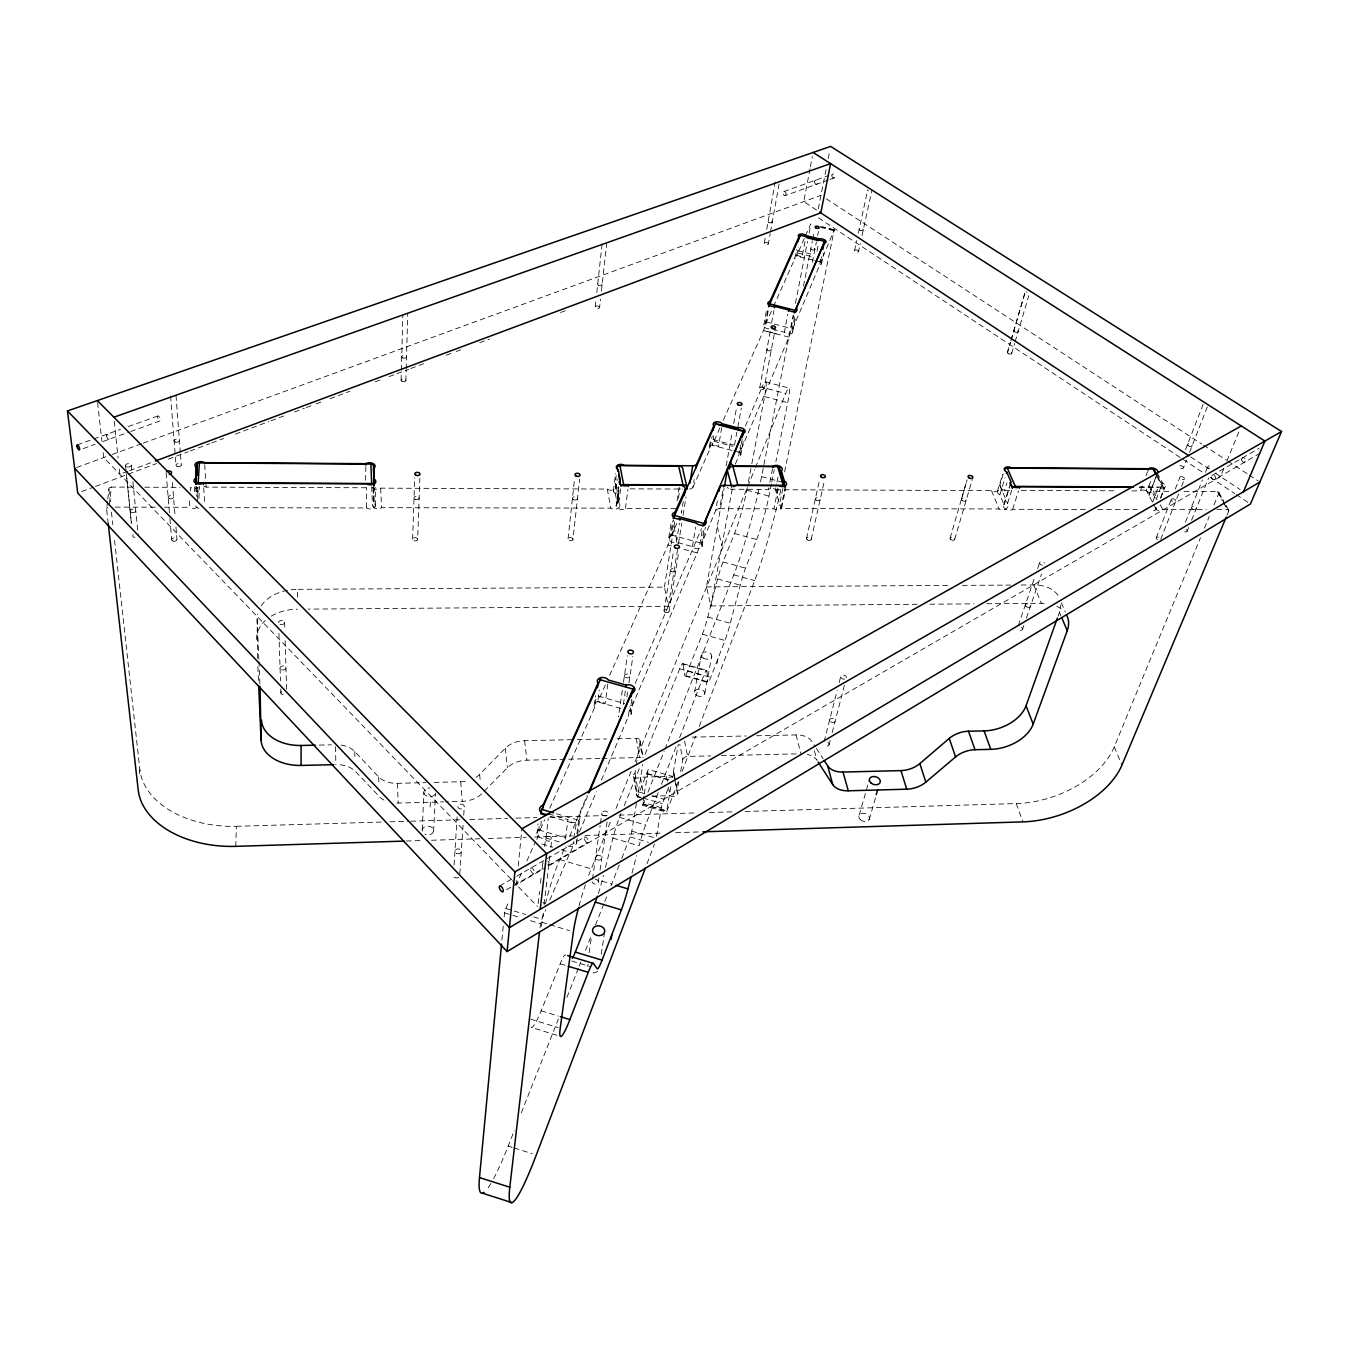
<?xml version="1.0" encoding="UTF-8"?>
<svg xmlns="http://www.w3.org/2000/svg" width="1349" height="1349" viewBox="0 0 1349 1349"><rect width="100%" height="100%" fill="white"/><g stroke="black" fill="none" stroke-linecap="round" stroke-linejoin="round"><path stroke-width="0.75" stroke-dasharray="5 3.75" d="M297.522 597.287L297.539 589.328L664.399 587.135L668.379 606.274L308.044 609.124M365.646 480.295L365.798 466.72M209.196 507.646L366.388 507.966L366.608 487.849M373.403 486.517L373.319 492.52A5.345 3.339 1.9 0 0 372.341 487.411M374.027 486.652L373.791 503.177A5.396 3.389 1.8 0 1 374.01 507.983A5.396 3.389 1.8 0 1 366.388 507.966M375.477 505.588L375.747 487.529M257.49 658.346L257.136 619.461A40.925 29.341 0.3 0 1 257.592 614.082M401.108 380.283L401.327 371.818M401.395 370.182L402.811 315.413M405.864 380.637L406.184 370.098M406.201 368.884L407.718 314.03M235.771 846.346L236.395 826.296A92.305 60.89 0.3 0 1 139.858 769.621L114.21 537.239M412.625 539.162L414.699 477.63M417.667 539.482A2.529 1.619 2.7 0 0 414.008 537.829A2.529 1.619 2.7 0 0 413.755 540.645A2.529 1.619 2.7 0 0 417.667 539.482L419.843 478.221M422.237 829.77L423.906 791.576A5.885 4.367 1.3 0 1 430.044 787.985M430.146 807.056L430.382 802.2M433.619 831.22L435.542 793.077M197.106 495.403L197.595 487.461M197.527 500.917L198.084 491.879A5.514 3.389 -1.7 0 1 198.033 487.309M198.944 498.337L199.652 486.449M454.09 865.046L457.109 816.853M164.595 507.207L189.248 507.275L189.905 497.258M190.31 491.07L190.563 487.377A5.548 4.165 5.9 0 0 198.354 487.411M459.807 873.916L463.179 823.261M463.719 815.116L464.292 806.736A3.271 2.445 2.4 0 0 459.52 804.375A3.271 2.445 2.4 0 0 459.284 808.607A3.271 2.445 2.4 0 0 464.292 806.736M139.537 773.685L139.858 769.621M501.929 939.933L503.312 925.347M504.104 917L505.015 910.44L509.113 900.93M516.751 880.492L516.347 884.64L545.451 867.761M518.201 865.991L521.928 828.724M568.064 538.824L574.59 478.44M536.953 833.783L538.032 823.817M595.229 306.881L595.904 300.692M596.798 292.497L602.194 242.938M536.835 839.601A6.34 0.978 -73.3 0 0 538.791 833.126A6.34 0.978 -73.3 0 0 538.791 829.905L539.465 823.801M559.262 841.945L546.008 838.033A6.29 4.772 5.5 0 1 537.593 835.554A6.29 4.772 5.5 0 1 540.393 829.247L541.286 821.204M572.937 539.482A2.462 1.585 6.5 0 0 569.497 537.627A2.462 1.585 6.5 0 0 569.059 540.359A2.462 1.585 6.5 0 0 572.937 539.482L579.615 479.114M599.597 307.488A2.209 1.231 7.1 0 0 596.494 306.004A2.209 1.231 7.1 0 0 596.14 308.078A2.209 1.231 7.1 0 0 599.597 307.488L600.524 299.242M601.435 291.047L606.696 243.579M109.353 505.099L111.394 487.073L136.384 487.174M108.24 523.699L106.605 509.129L107.532 501.12M107.751 499.113L108.898 489.097A2.732 2.007 8.2 0 1 111.394 487.073M538.167 903.611L539.566 891.385M540.494 883.224L541.185 877.103M542.113 868.941L543.04 860.797M544.659 846.514L545.586 838.353M546.008 838.033L548.234 818.506M539.988 927.825L541.118 920.929L545.755 909.749M541.438 926.459L541.91 922.328A45.664 6.239 -73.2 0 1 543.394 913.121M544.136 904.403L549.903 855.199M550.83 847.324L551.775 839.179A3.12 2.378 5.7 0 0 547.441 836.532A3.12 2.378 5.7 0 0 546.817 840.612A3.12 2.378 5.7 0 0 551.775 839.179M565.501 839.145L567.946 819.568L548.756 813.953M613.357 491.07L615.582 473.482M372.24 487.208A5.329 4.114 -0.7 0 0 380.654 488.153L607.286 489.063A5.143 3.963 -10.4 0 0 614.469 489.097A5.143 3.963 -10.4 0 0 615.195 483.414L616.189 475.506M675.866 508.607L625.396 508.506A5.194 3.271 7.7 0 1 618.146 508.489A5.194 3.271 7.7 0 1 617.252 503.801L615.279 493.38L617.151 478.76M618.736 486.551L616.206 506.128L618.769 492.098L616.375 504.813M573.848 838.117L576.883 819.737L555.417 813.447M617.252 503.801L619.292 488.119M373.133 488.119L373.993 507.646A5.396 4.114 -1 0 0 381.615 507.662L610.827 508.151A5.211 3.98 -10.5 0 0 618.095 508.168A5.211 3.98 -10.5 0 0 618.82 502.486L620.641 488.591M576.883 833.783L579.244 815.723L587.473 796.517M594.184 705.679L595.482 695.747M576.512 843.429L579.935 817.494M549.751 808.27L594.808 707.213L596.191 696.775M620.742 708.461L597.708 701.868L599.361 690.047M625.396 508.506L627.943 489.434M607.826 684.01L605.094 703.993A5.834 4.131 7.5 0 0 597.236 701.767A5.834 4.131 7.5 0 0 594.808 707.213M672.696 777.395L672.679 776.468L648.279 769.47L637.217 797.63M592.43 879.228L600.136 825.47M600.423 823.413L601.907 813.076M622.311 690.266L618.483 716.673A2.715 1.939 8.2 0 1 618.803 715.948M623.491 682.139L627.319 655.648M623.356 704.566L625.548 689.609M598.282 882.01L598.889 877.879M600.052 870.054L607.117 821.929M589.142 952.714L591.587 936.155M626.863 697.079L627.757 690.975M628.954 682.864L632.866 656.39M601.367 780.177L628.246 716.757L629.747 706.775M631.821 699.271L630.034 711.092L697.146 552.905L680.604 548.385M631.045 714.464L633.457 698.563M643.928 796.028L642.562 805.269L666.457 812.216L678.328 781.408M601.216 954.232L604.419 933.559M668.767 537.644L671.212 522.012M609.596 675.377L668.716 543.462L672.814 520.849M717.348 500.884L715.644 510.597L701.446 544.069A5.261 3.373 9.7 0 1 699.541 548.554A5.261 3.373 9.7 0 1 692.391 546.598L676.389 542.214A5.261 3.373 9.1 0 1 669.256 540.274A5.261 3.373 9.1 0 1 671.229 535.84L673.707 520.174M677.097 500.799L679.238 487.158M641.331 797.563L637.521 796.45L634.317 777.361A4.418 2.917 -10.1 0 1 634.991 773.146L635.935 767.159M636.239 765.17L640.033 741.225A4.351 2.934 -10.1 0 0 636.205 738.325L615.144 738.78M664.399 587.135L674.922 520.562M678.446 498.304L680.048 488.169M664.062 610.608L673.657 550.493M676.389 542.214L679.441 523.159M683.252 501.406L681.363 513.109A5.008 3.153 9.1 0 0 679.643 509.602M621.771 858.47L631.467 833.193L636.526 802.672M640.59 797.326A4.452 2.917 -10.1 0 1 636.829 795.606A4.452 2.917 -10.1 0 1 638.296 792.335L642.815 764.428M668.379 606.274L677.839 547.677M678.496 543.63L681.768 523.345M683.083 515.234L686.034 496.972M669.087 611.282L678.884 550.999M689.592 489.046A4.924 3.052 9.2 0 0 692.914 487.242L694.179 479.485M644.266 794.005L648.313 769.453M692.391 546.598L695.696 527.021M709.456 446.654L710.417 440.904M692.914 487.242L709.962 448.981L712.154 436.064M670.841 786.737L666.457 812.216M731.849 450.414L712.221 445.237L713.773 435.727M697.146 552.905L699.659 546.025L702.407 528.892M701.446 544.069L703.959 529.482M721.732 427.633L718.427 446.839A4.941 2.985 9.7 0 0 711.716 445.052A4.941 2.985 9.7 0 0 709.962 448.981M701.969 546.716L705.358 527.189M656.508 836.245L661.819 805.201L668.193 788.153M764.293 243.191L765.406 236.952M766.755 229.364L775.186 181.828M726.184 465.894L732.288 431.629M733.721 423.569L736.605 407.364M715.644 510.597A4.991 3.12 10.1 0 1 719.624 508.691L723.249 488.338M634.317 777.344A4.418 2.917 -10.1 0 0 640.471 777.193L666.473 776.535A4.401 2.9 -10.9 0 0 672.578 776.383A4.401 2.9 -10.9 0 0 673.336 772.184L678.311 744.361M917.185 604.301L710.889 605.937L706.471 586.882L724.093 488.355M768.374 243.882A2.057 1.079 9.9 0 0 765.558 242.382A2.057 1.079 9.9 0 0 765.102 244.186A2.057 1.079 9.9 0 0 768.374 243.882L770.195 233.647M770.498 231.927L779.368 182.419M734.514 445.136L736.841 432.186M737.869 427.11L741.309 408.022M694.516 692.088L701.311 654.838M651.904 796.163L670.082 795.657A4.435 2.9 -10.9 0 0 676.254 795.488A4.435 2.9 -10.9 0 0 677.013 791.307L678.834 781.358M680.638 771.426L682.813 759.504L679.778 744.21M710.889 605.937L732.237 489.046M735.323 464.14L738.527 456.603L740.635 445.086M742.186 439.201L739.825 452.589L789.334 336.221L793.768 315.194M763.787 325.075L766.856 308.398M740.753 454.984L743.923 437.751M723.283 420.264L763.922 329.662L768.171 308.617M768.947 328.785A4.536 2.496 10.2 0 1 763.972 326.593A4.536 2.496 10.2 0 1 765.81 323.76L768.407 309.596M771.544 323.119L773.888 310.574M759.689 387.939L770.346 330.809M704.785 693.437L711.783 656.221M777.412 492.975L778.086 489.333M763.972 388.799A2.192 1.265 10.4 0 0 761.005 387.096A2.192 1.265 10.4 0 0 760.499 389.22A2.192 1.265 10.4 0 0 763.972 388.799L775.152 329.527M771.409 483.886L768.964 496.078A32.528 2.833 -74.8 0 1 756.688 539.533L745.559 568.131A19.459 1.703 -74.6 0 0 740.264 585.179L730.315 623.272A19.763 1.754 -74.5 0 1 724.969 640.471L710.771 677.383A20.218 1.838 -74.3 0 1 707.753 681.818L684.483 675.259A20.184 2.091 -74.3 0 0 687.72 670.908L702.407 634.182A19.729 2.007 -74.5 0 0 707.803 617.033L717.651 578.957A19.426 1.939 -74.6 0 1 723.013 561.96L734.531 533.513A32.477 3.221 -74.8 0 0 746.806 490.125L747.97 484.021M748.358 481.998L751.444 465.725M751.831 463.685L764.563 396.589A34.096 3.491 -75.1 0 0 761.983 387.298L785.742 393.52A34.147 3.069 -75 0 1 787.715 402.66L775.894 461.56M810.007 168.844L803.768 201.608L817.831 210.899M810.395 166.787L812.351 156.551M717.044 663.455L717.955 658.734M773.466 306.577L794.763 258.806L796.584 249.346M813.211 260.188L796.534 256.091L798.203 247.036M820.9 259.193L819.686 265.112L791.981 330.505A4.536 2.496 10.6 0 1 790.565 333.827A4.536 2.496 10.6 0 1 784.376 332.225L787.867 314.165M805.016 241.522L801.947 257.339A4.3 2.243 10.5 0 0 797.63 255.737A4.3 2.243 10.5 0 0 794.224 257.018M760.516 481.88A74.667 7.099 -74.8 0 0 761.578 476.635L793.027 315.7M795.438 303.323L807.528 241.42M809.147 233.175L810.816 223.883L805.049 236.75M791.981 330.505L794.966 315.261M792.554 332.495L795.826 315.835M818.27 208.926L826.195 168.827M828.202 158.626L829.804 150.481M803.448 286.072L812.402 240.78M812.722 239.144L814.341 230.949M812.317 262.364L816.381 241.977M817.663 235.451L818.455 231.522M730.247 489.046A4.907 3.018 10.2 0 0 732.035 489.249L768.424 489.4L768.694 487.967M769.841 482.234L772.454 469.216M816.988 251.201L818.607 243.039M771.813 481.863L774.259 469.671M784.595 471.914L834.272 229.752L820.63 262.195L820.9 259.632M1011.733 490.193L1007.551 503.514A5.092 3.609 -22.8 0 1 1005.848 508.978A5.092 3.609 -22.8 0 1 999.137 508.961L780.835 508.506L775.456 489.738L776.619 483.971M777.007 482.048L778.188 476.281M821.541 263.932L823.733 253.123M777.833 488.186L776.653 493.953A5.059 3.103 11.1 0 0 775.371 489.434A5.059 3.103 11.1 0 0 768.424 489.4M719.624 508.691L773.904 508.809L777.833 489.502M782.875 488.372L779.604 504.206A5.109 3.17 11.3 0 1 780.919 508.826A5.109 3.17 11.3 0 1 773.904 508.809M780.835 508.506L785.236 487.309M781.678 507.814L785.674 488.557M854.541 250.779L856.733 240.544M858.352 233.158L867.694 189.855M858.554 251.572A2.057 1.062 11.3 0 0 855.907 249.953A2.057 1.062 11.3 0 0 855.232 251.69A2.057 1.062 11.3 0 0 858.554 251.572L860.358 243.36M862.011 235.687L871.842 190.546M806.517 538.42L819.619 479.688M811.221 539.381L824.492 480.345M821.204 258.384L821.625 256.782M598.349 893.544A23.22 2.698 -73.4 0 0 601.958 881.15L603.458 875.282M605.448 867.458L612.901 838.1A22.697 2.597 -73.7 0 1 619.528 817.376L621.08 813.514M824.07 741.613L837.173 690.503M839.179 682.628L840.764 676.321M632.007 873.208L636.543 855.57M829.079 744.699L830.158 740.382M832.198 732.541L844.423 685.359M859.212 815.1L869.178 780.278M1010.553 483.178L1003.487 505.757M804.24 238.554L796.635 256.091M719.877 427.903L712.272 445.254M950.067 538.133L966.929 480.345M961.601 498.742L967.115 479.873M869.161 819.619L875.956 796.433M1007.467 352.342L1010.384 342.41L1007.568 352.123M1010.974 340.42L1024.97 292.699M1011.059 340.235L1025.645 290.507M954.67 539.364L972.258 479.603M1011.615 353.64L1014.65 343.489M1015.123 341.752L1028.747 295.785M997.417 491.306L1002.611 474.426M775.456 489.738L991.498 490.614A5.025 3.592 -23 0 0 998.125 490.631A5.025 3.592 -23 0 0 999.794 485.185L1003.302 473.803M1085.372 509.45L1012.661 509.298A5.042 2.985 15.9 0 1 1005.966 509.281A5.042 2.985 15.9 0 1 1004.078 504.779L999.862 494.763L1005.072 477.9M999.862 494.763A4.991 2.934 15.6 0 1 997.99 490.345A4.991 2.934 15.6 0 1 1004.617 490.362L1006.944 482.858M1004.078 504.779L1009.372 487.849M1012.661 509.298L1018.478 490.985M1018.31 625.616L1035.155 575.905M1037.617 568.57L1039.691 562.499M1022.559 629.393L1023.908 625.447M1026.404 618.078L1041.445 574.101M1058.038 616.206L1059.437 612.328A37.856 25.395 -21.1 0 0 1060.752 604.807M1149.432 494.341L1157.189 473.904M1131.963 490.884L1140.31 490.918L1142.907 484.021M1146.026 475.708L1147.594 471.526M1156.093 509.281L1146.886 491.238A5.025 3.423 -26 0 1 1148.926 485.876L1151.034 480.278M1155.975 476.838L1148.96 495.302A4.974 2.816 17.9 0 0 1146.751 490.935A4.974 2.816 17.9 0 0 1140.31 490.918M647.031 863.731L654.518 844.052M682.071 771.577L695.544 736.132M699.288 726.285L754.698 580.593A74.768 6.222 -74.7 0 0 780.953 489.333M1152.602 502.165L1158.285 487.343A5.076 2.85 18 0 0 1164.828 487.377A5.076 2.85 18 0 0 1162.518 482.942L1158.251 474.747M1156.11 499.653L1162.518 482.942M1160.342 498.304L1163.951 488.928L1156.447 474.528M1160.983 497.562L1165.3 486.399M612.901 838.1L639.072 845.772A22.731 2.276 -73.8 0 1 645.598 824.981L658.447 791.998M661.465 784.241L676.574 745.424M679.592 737.667L703.756 675.562A20.775 1.939 -74.3 0 1 706.91 671.06L683.117 664.383A20.741 2.209 -74.2 0 0 679.711 668.8L643.76 757.565M1185.467 449.773L1203.224 404.076M1156.262 537.711L1171.505 498.742M1175.316 488.996L1179.886 477.31M1183.444 467.951A2.361 1.298 18.1 0 0 1180.679 465.675A2.361 1.298 18.1 0 0 1179.633 467.698A2.361 1.298 18.1 0 0 1183.444 467.951L1186.547 460.06M1189.582 452.286L1207.76 405.779M493.599 1178.655A105.981 13.119 -72.5 0 0 508.185 1146.077L514.374 1130.428M521.321 1112.824L558.419 1018.9M566.917 997.383L578.502 968.042M579.277 966.086L580.829 962.174M585.466 950.438L590.862 936.729M595.499 924.992L603.998 903.476M604.774 901.52L607.101 895.652M610.962 885.871L621.012 860.426M642.731 805.168L644.839 800.109M647.925 792.268L664.163 751.14M664.939 749.184L733.789 574.859A74.667 7.099 -74.8 0 0 759.302 487.579M1160.713 539.347L1178.672 493.734M1181.572 486.348L1184.473 478.962A2.445 1.349 18.2 0 0 1181.505 476.652A2.445 1.349 18.2 0 0 1180.56 478.811A2.445 1.349 18.2 0 0 1184.473 478.962M1185.467 522.114L1202.431 479.907M1205.466 472.369L1207.81 466.552M1187.069 531.321L1188.621 527.493M1191.572 520.191L1208.687 477.9M556.85 1035.273L531.202 1027.382A43.472 5.497 -72.9 0 0 541.151 1010.789L560.189 963.827A24.822 3.002 -73 0 1 565.636 955.025M624.216 805.791L640.623 765.271M588.687 875.45A45.748 5.463 -73.4 0 1 591.25 868.874L611.164 820.175M615.953 808.473L631.096 771.459M635.092 761.73L754.647 469.503M755.44 467.547L785.742 393.52M1223.712 468.828L1220.508 476.619L547.272 866.716M1226.899 461.038L1238.888 431.798M745.103 811.474L1016.269 803.582A83.874 52.392 -19.2 0 0 1114.257 746.857L1200.441 537.846M1204.421 528.167L1209.21 516.566M1213.999 504.948L1218.788 493.346A2.428 1.619 -26.9 0 0 1217.371 491.525L1182.247 491.373M672.122 777.446L672.679 776.468M1227.067 515.133L1228.686 511.254L1225.718 505.875M549.819 900.171L570.121 852.332A6.357 0.86 -73.4 0 0 572.195 847.981A6.357 0.86 -73.4 0 0 573.814 841.321M579.362 832.063L596.477 791.694M545.434 903.881A45.664 6.239 -73.2 0 1 559.768 859.566L565.568 846.008M569.716 836.329L587.119 795.691M635.177 683.437L701.48 528.589M745.407 426.014L761.983 387.298M540.393 829.247L544.642 819.703M671.229 535.84L679.677 516.886M765.81 323.76L772.623 308.483M515.874 885.737L522.636 870.543M526.869 861.05L535.334 842.063M605.33 684.972L597.86 701.902M834.222 229.853L822.536 226.817M476.012 777.328A22.039 14.738 -5.5 0 0 479.637 774.41L505.319 748.206A21.955 14.772 -7.1 0 1 524.609 740.702L575.146 739.623M599.951 758.475L526.903 760.178A22.174 14.755 -7.2 0 0 507.409 767.716L481.441 793.954A22.258 14.738 -5.6 0 1 462.302 801.323L445.777 801.778M506.499 889.716L541.489 869.397M548.082 865.636L588.08 842.417M1214.758 479.485A2.445 1.939 56.9 0 0 1214.437 475.522A2.445 1.939 56.9 0 0 1211.453 477.074A2.445 1.939 56.9 0 0 1214.758 479.485L1260.067 453.213M499.703 885.973L515.099 877.154M516.836 876.159L584.741 836.97M1212.009 475.455L1259.039 448.323M639.224 792.099L644.957 793.718M81.665 491.559L93.503 487.141M95.475 486.399L156.551 463.567M168.389 459.132L188.084 451.763M190.057 451.038L209.77 443.669M211.742 442.927L223.563 438.509M235.384 434.091L268.889 421.562M270.862 420.821L286.629 414.936M294.504 411.985L304.368 408.292M306.324 407.567L314.216 404.616M316.189 403.874L322.091 401.665M329.982 398.714L349.695 391.345M375.309 381.767L381.211 379.558M389.102 376.607L395.021 374.398M396.977 373.656L408.814 369.238M410.787 368.513L426.537 362.611M446.249 355.242L454.141 352.291M456.114 351.549L462.016 349.34M479.755 342.713L489.603 339.037M560.56 312.496L566.462 310.287M127.733 471.341L119.842 474.275L119.201 468.17M129.706 470.599L153.415 461.763M76.606 467.496L110.163 455.22M112.136 454.495L141.763 443.669M143.264 443.13L820.968 195.318M83.25 448.576L95.138 444.276M102.912 441.494L128.593 432.236M130.566 431.528L160.059 420.888A2.698 0.995 67.3 0 0 159.3 416.942A2.698 0.995 67.3 0 0 157.648 417.431A2.698 0.995 67.3 0 0 159.975 420.939M785.101 195.622A2.142 1.4 73 0 0 785.54 192.317A2.142 1.4 73 0 0 783.145 192.688A2.142 1.4 73 0 0 785.101 195.622L828.353 180.041M830.09 179.417L834.12 177.967M77.197 444.883L120.533 429.353M128.34 426.571L157.968 415.93M783.82 191.558L828.842 175.404M406.251 841.034L423.08 840.511M431.511 840.258L479.907 838.758M488.338 838.488L526.211 837.307M534.626 837.054L572.516 835.874M585.146 835.486L660.909 833.126M675.647 832.67L698.799 831.945M236.395 826.296L381.447 822.064M389.861 821.828L408.764 821.271M410.872 821.221L461.324 819.737M469.739 819.501L507.561 818.405M515.976 818.152L537.003 817.545M549.616 817.174L606.359 815.521M618.972 815.15L696.759 812.891M709.372 812.52L732.49 811.845M396.893 803.093A22.511 14.856 -4 0 0 398.259 803.077L443.703 801.829M341.095 745.103A22.646 15.143 -2.2 0 1 354.753 751.528L378.647 776.906A22.275 14.873 -3.8 0 0 397.264 783.347L425.913 782.622M434.091 782.42L460.683 781.746A22.039 14.738 -5.5 0 0 468.761 780.515M602.042 758.425L639.595 757.548A4.401 2.934 -10.2 0 1 640.775 757.632M682.813 759.504A4.367 2.9 -11.4 0 1 687.67 756.418L710.738 755.878M721.243 755.642L796.77 753.872M319.291 745.086L331.432 744.833M577.254 739.589L606.73 738.948M692.121 737.127L746.166 735.981M756.553 735.761L796.045 734.918A21.297 14.013 -14.1 0 1 811.929 741.444L815.302 746.672M929.815 604.2L974.029 603.846M986.659 603.745L1041.394 603.307A38.244 25.378 -20.9 0 1 1047.785 603.728M706.471 586.882L949.797 585.432M962.377 585.365L1010.637 585.078M1021.126 585.011L1033.705 584.926A37.856 25.395 -21.1 0 1 1059.049 597.354M115.289 507.106L156.383 507.19M1155.587 507.376A5.092 3.423 -25.8 0 0 1157.661 510.242A5.092 3.423 -25.8 0 0 1162.585 509.298L1206.394 509.399M1216.832 509.416L1227.27 509.433A2.462 1.619 -26.6 0 1 1228.686 511.254M1097.833 509.467L1137.308 509.551M1139.298 486.955L1162.433 487.056A2.479 1.686 -26.2 0 1 1163.951 488.928M1139.399 487.259L1158.285 487.343M203.986 486.281A5.514 3.389 -1.7 0 1 206.161 487.124L365.579 487.765A5.345 3.339 1.9 0 1 366.304 487.377M630 488.844L682.611 489.046M1004.617 490.362L1010.873 490.378M1021.311 490.429L1117.36 490.817M144.731 487.208L180.142 487.343M1146.886 491.238A5.025 3.423 -26 0 0 1153.311 491.255L1171.91 491.34M661.465 807.798L643.001 802.436M820.462 226.565L834.154 229.988M820.529 227.374L834.188 230.797M797.495 250.695L814.071 254.877M797.799 253.005L814.307 257.17M814.661 260.644L820.597 262.178M765.76 321.888L791.205 328.448M772.488 329.156L784.376 332.225M788.878 337.115L763.281 330.471L776.164 333.827M765.406 381.834L788.946 387.989M764.563 396.589L787.715 402.66M713.115 439.605L733.839 445.119M713.908 441.275L732.811 446.3M739.69 448.138L741.41 448.593M733.822 450.954L739.741 452.522M761.578 476.635L782.471 482.217M746.806 490.125L768.964 496.078M734.531 533.513L756.688 539.533M670.672 534.794L700.064 542.821M667.806 544.895L671.431 545.873M723.013 561.96L745.559 568.131M733.789 574.859L754.698 580.593M717.651 578.957L740.264 585.179M707.803 617.033L730.315 623.272M702.407 634.182L724.969 640.471M682.763 663.624L706.623 670.335M687.72 670.908L710.771 677.383M679.711 668.8L703.756 675.562M684.82 675.967L708.04 682.51M598.551 696.118L624.823 703.605M630.337 705.072L632.361 705.645M647.638 773.635L668.885 779.773M646.609 773.719L669.492 780.329M652.545 795.927L663.927 799.232M643.22 798.102L662.241 803.633M643.288 804.021L667.097 810.951M642.596 804.173L666.473 811.12M619.528 817.376L645.598 824.981M631.905 831.186L656.154 838.285M630.287 836.953L648.447 842.282M550.325 816.499L575.686 823.935M538.791 829.905L565.855 837.864M541.843 843.985L552.702 847.189M561.403 849.769L570.121 852.332M559.768 859.566L591.25 868.874M601.958 881.15L611.974 884.118M505.723 908.518L525.705 914.521M533.698 916.915L541.708 919.31M541.91 922.328L547.812 924.099M549.785 924.689L569.447 930.608M504.492 912.835L518.488 917.033M530.477 920.642L540.477 923.643M571.841 961.028L590.44 966.643M560.189 963.827L566.192 965.648M541.151 1010.789L558.385 1016.067M530.579 1019.153L558.25 1027.634M508.185 1146.077L512.198 1147.341M514.205 1147.982L532.282 1153.682M826.246 198.775L1201.706 444.023M1203.46 445.17L1226.376 460.127M1228.146 461.291L1247.521 473.954M1249.292 475.101L1258.111 480.868M1190.695 456.94L1208.282 468.541M1215.314 473.195L1240.169 489.603M818.506 217.88L1203.021 472.572M1210.053 477.226L1234.639 493.515M1236.392 494.678L1248.685 502.823M511.018 879.126L103.704 457.581L103.03 451.477M512.485 880.644L537.408 906.444M816.415 748.408L823.16 758.863M1218.687 492.065L1223.61 500.968M1226.089 505.453L1228.585 509.973M1218.788 493.346L1224.723 504.088M1217.371 491.525L1222.329 500.479M1223.307 502.266L1227.27 509.433M1156.751 474.072L1163.799 487.613M1156.801 476.248L1162.433 487.056M1153.311 491.255L1157.341 499.113M1160.241 504.762L1162.585 509.298M1148.926 485.876L1155.402 498.506M1061.393 602.818L1065.339 612.008M1059.437 612.328L1060.989 615.987M1114.257 746.857L1121.963 765.018M999.794 485.185L1007.551 503.514M1033.705 584.926L1041.394 603.307M991.498 490.614L999.137 508.961M1000.418 486.399L1003.656 494.307M1016.269 803.582L1022.913 821.878M814.459 750.853L816.971 760.263A21.517 13.996 -14 0 0 807.242 754.344M796.045 734.918L800.969 753.787M717.246 526.65L721.917 545.586M673.96 526.633L677.754 543.765M684.584 741.124L687.67 756.418M675.326 779.958L674.213 774.259L674.922 779.84M676.051 783.769L677.906 793.364M673.336 772.184L677.013 791.307M616.308 486.264L619.967 505.335M615.195 483.414L618.82 502.486M666.473 776.535L667.367 781.29M668.497 787.243L670.082 795.657M607.286 489.063L610.827 508.151M639.898 740.129L643.051 757.733M640.033 741.225L642.765 756.587M636.205 738.325L639.595 757.548M640.471 777.193L643.406 793.954M634.991 773.146L638.296 792.335M633.541 776.451L636.846 795.657M674.078 773.095L674.517 776.535M683.117 664.383L684.483 675.259M524.609 740.702L526.903 760.178M97.6 402.609L101.9 441.292M108.898 489.097L110.298 501.643M111.444 512.114L112.827 524.677M505.319 748.206L507.409 767.716M114.311 421.293L118.139 457.969M126.806 478.119L131.426 523.682M125.524 465.523L126.148 471.728M126.368 473.803L131.409 523.479M131.258 465.034L132.101 473.482M132.893 481.61L138.222 535.553M479.637 774.41L480.362 782.235M460.683 781.746L462.302 801.323M166.146 472.926L169.755 516.718M169.94 518.809L171.66 539.735M706.91 671.06L707.753 681.818M172.368 482.537L175.1 516.397M175.943 526.852L176.955 539.398M170.598 396.033L175.218 455.237M175.353 457.109L176.011 465.439M176.011 395.476L180.311 452.589M180.479 454.478L181.272 464.983M196.296 486.365L197.005 496.601M195.723 486.854L196.296 495.134M194.357 486.787L194.796 492.958M197.78 487.326L198.084 491.879M203.699 487.731L204.812 504.593M204.711 464.68L206.161 487.124M397.264 783.347L398.259 803.077M380.654 488.153L381.615 507.662M373.471 488.169L374.078 501.828A5.396 4.114 -1 0 0 373.993 507.646M371.666 486.82L372.459 504.745M257.861 666.743L258.502 681.414M257.136 619.461L258.856 659.307M258.941 661.398L259.952 684.466M378.647 776.906L378.968 784.814M278.923 633.271L280.474 680.79M280.744 689.019L280.879 693.133M354.753 751.528L354.989 759.47M284.572 622.058L284.824 628.651M285.128 640.657L286.646 690.57M335.513 746.739L335.85 764.63M490.901 1183.478A105.981 13.119 -72.5 0 1 486.095 1190.391M579.008 905.972A45.748 5.463 -73.4 0 1 585.415 884.725M597.607 971.331A6.037 4.89 8.1 0 1 591.806 972.713M587.253 966.204A6.037 4.89 8.1 0 1 588.383 964.569M106.605 509.129A2.765 2.023 7.8 0 1 107.886 507.325M256.664 639.46A41.381 29.374 0.1 0 1 265.247 620.624M271.216 616.173A41.381 29.374 0.1 0 1 297.505 609.208M261.183 605.819A40.925 29.341 0.3 0 1 297.539 589.328M1056.823 606.308A38.244 25.378 -20.9 0 1 1063.889 611.299M383.959 800.024A22.511 14.856 -4 0 1 379.457 796.669L355.327 771.358A22.882 15.126 -2.3 0 0 337.25 764.63M434.985 794.342A5.885 4.367 1.3 0 1 427.835 796.45A5.885 4.367 1.3 0 1 423.94 791.441M422.22 831.102A5.767 4.367 0.9 0 1 428.442 826.161A5.767 4.367 0.9 0 1 433.366 831.945A5.767 4.367 0.9 0 1 424.817 834.154M197.139 507.291A5.615 4.182 5.5 0 1 189.248 507.275M1156.599 507.696A5.025 2.867 18.2 0 1 1151.523 510.242M198.809 508.354A5.565 3.457 -1.9 0 1 195.723 505.875M579.244 815.723A6.374 4.806 6.7 0 1 576.529 822.081A6.374 4.806 6.7 0 1 567.946 819.568M576.107 839.753A6.29 4.806 6.6 0 1 574.404 845.671A6.29 4.806 6.6 0 1 566.395 845.098M629.19 709.945A5.851 4.148 8.3 0 1 628.246 716.757M819.501 261.2A4.3 2.243 10.8 0 1 819.686 265.112M794.763 258.806A4.3 2.243 10.5 0 1 794.19 257.946M728.561 488.405A4.907 3.018 10.2 0 1 727.128 487.326M738.577 451.443A4.958 2.985 10.1 0 1 738.527 456.603M615.279 493.38A5.143 3.204 7.7 0 1 613.677 489.535A5.143 3.204 7.7 0 1 618.854 487.916M1171.893 498.911A2.411 1.366 18.4 0 1 1175.704 500.31A2.411 1.366 18.4 0 1 1173.276 501.643A2.411 1.366 18.4 0 1 1171.455 499.147M547.964 861.134A3.086 2.378 5.6 0 1 547.981 864.675M543.006 863.512A3.086 2.378 5.6 0 1 542.989 861.944M458.66 877.39A3.136 2.428 1.7 0 1 453.618 874.658M134.984 537.458A2.782 1.737 -3.6 0 1 133.264 534.727M283.138 694.701A2.951 2.04 -2.2 0 1 281.553 691.379M595.179 879.194A3.103 2.411 7.8 0 1 598.298 881.588A3.103 2.411 7.8 0 1 595.668 884.033A3.103 2.411 7.8 0 1 592.194 881.959M1186.024 529.449A2.462 1.416 19 0 1 1186.682 531.725A2.462 1.416 19 0 1 1183.191 531.152M827.932 742.473A2.833 1.99 14.8 0 1 828.573 745.441A2.833 1.99 14.8 0 1 824.559 745.255M1021.362 627.285A2.631 1.669 17.7 0 1 1021.834 630.101A2.631 1.669 17.7 0 1 1017.804 628.921M607.151 815.487A3.221 2.411 8 0 1 602.109 814.189A3.221 2.411 8 0 1 604.993 811.069A3.221 2.411 8 0 1 608.163 814.391M1209.783 468.794A2.546 1.383 18.4 0 1 1208.198 466.164A2.546 1.383 18.4 0 1 1212.38 467.31M844.744 679.12A2.934 1.99 14.4 0 1 840.764 677.147A2.934 1.99 14.4 0 1 843.58 675.09A2.934 1.99 14.4 0 1 846.413 677.889M1042.153 565.214A2.715 1.653 17.2 0 1 1039.59 563.292A2.715 1.653 17.2 0 1 1041.361 561.757A2.715 1.653 17.2 0 1 1044.531 563.157M868.452 190.883A2.108 1.029 11.2 0 1 867.963 190.513M1027.011 292.244A2.243 1.147 14.1 0 1 1026.016 291.704M542.939 902.161A3.018 2.378 5.4 0 1 544.153 903.931M1157.543 539.634A2.378 1.366 18.7 0 1 1156.633 537.307A2.378 1.366 18.7 0 1 1160.157 537.931M703.267 658.059A5.295 3.609 10.5 0 0 711.716 656.592A5.295 3.609 10.5 0 0 704.633 651.955A5.295 3.609 10.5 0 0 703.267 658.059M696.421 695.308A5.194 3.625 10.5 0 0 704.734 693.808A5.194 3.625 10.5 0 0 697.787 689.187A5.194 3.625 10.5 0 0 696.421 695.308M860.257 819.619A5.514 3.996 17.1 0 0 869.346 819.265A5.514 3.996 17.1 0 0 862.955 813.228A5.514 3.996 17.1 0 0 860.257 819.619M671.482 571.47A2.597 1.686 9.2 0 0 675.664 570.829A2.597 1.686 9.2 0 0 672.224 568.62A2.597 1.686 9.2 0 0 671.482 571.47M573.494 499.636A2.513 1.585 6.6 0 0 577.439 498.776A2.513 1.585 6.6 0 0 573.915 496.921A2.513 1.585 6.6 0 0 573.494 499.636M816.145 500.108A2.445 1.501 12.1 0 0 820.125 499.821A2.445 1.501 12.1 0 0 817.022 497.646A2.445 1.501 12.1 0 0 816.145 500.108M625.396 677.282A2.765 1.922 8.3 0 0 629.899 676.49A2.765 1.922 8.3 0 0 626.256 674.045A2.765 1.922 8.3 0 0 625.396 677.282M767.766 350.42A2.226 1.248 10.3 0 0 771.291 350.032A2.226 1.248 10.3 0 0 768.272 348.312A2.226 1.248 10.3 0 0 767.766 350.42M415.155 499.282A2.58 1.619 2.9 0 0 419.134 498.135A2.58 1.619 2.9 0 0 415.408 496.483A2.58 1.619 2.9 0 0 415.155 499.282M962.157 500.412A2.428 1.45 15 0 0 966.12 500.395A2.428 1.45 15 0 0 963.186 498.101A2.428 1.45 15 0 0 962.157 500.412M811.676 249.649A2.057 1.062 10.7 0 0 814.914 249.329A2.057 1.062 10.7 0 0 812.064 247.828A2.057 1.062 10.7 0 0 811.676 249.649M169.401 498.641A2.698 1.653 -2.4 0 0 173.549 497.225A2.698 1.653 -2.4 0 0 169.62 495.774A2.698 1.653 -2.4 0 0 169.401 498.641M456.417 853.361A3.187 2.445 1.9 0 0 461.307 851.472A3.187 2.445 1.9 0 0 456.653 849.145A3.187 2.445 1.9 0 0 456.417 853.361M131.409 512.435A2.816 1.737 -3.3 0 0 135.777 510.934A2.816 1.737 -3.3 0 0 131.696 509.433A2.816 1.737 -3.3 0 0 131.409 512.435M281.486 669.795A2.985 2.04 -1.9 0 0 285.988 667.957A2.985 2.04 -1.9 0 0 281.519 666.237A2.985 2.04 -1.9 0 0 281.486 669.795M1188.182 445.71A2.378 1.298 17.9 0 0 1192.044 445.963A2.378 1.298 17.9 0 0 1189.228 443.703A2.378 1.298 17.9 0 0 1188.182 445.71M859.886 230.139A2.074 1.045 11.3 0 0 863.242 230.038A2.074 1.045 11.3 0 0 860.578 228.419A2.074 1.045 11.3 0 0 859.886 230.139M1008.125 353.489A2.192 1.18 14.3 0 0 1011.683 353.539A2.192 1.18 14.3 0 0 1008.985 351.634A2.192 1.18 14.3 0 0 1008.125 353.489M1014.532 331.685A2.209 1.164 14.2 0 0 1018.124 331.736A2.209 1.164 14.2 0 0 1015.392 329.83A2.209 1.164 14.2 0 0 1014.532 331.685M596.629 859.397A3.136 2.411 7.9 0 0 601.755 858.335A3.136 2.411 7.9 0 0 597.674 855.35A3.136 2.411 7.9 0 0 596.629 859.397M177.208 466.501A2.647 1.602 -1.9 0 0 181.272 465.152A2.647 1.602 -1.9 0 0 177.41 463.736A2.647 1.602 -1.9 0 0 177.208 466.501M175.303 442.034A2.681 1.585 -1.6 0 0 179.417 440.685A2.681 1.585 -1.6 0 0 175.522 439.268A2.681 1.585 -1.6 0 0 175.303 442.034M768.964 222.45A2.091 1.062 9.9 0 0 772.252 222.147A2.091 1.062 9.9 0 0 769.419 220.663A2.091 1.062 9.9 0 0 768.964 222.45M1192.044 508.826A2.496 1.4 18.8 0 0 1196.074 509.079A2.496 1.4 18.8 0 0 1193.14 506.634A2.496 1.4 18.8 0 0 1192.044 508.826M830.546 721.681A2.867 1.99 14.7 0 0 835.183 721.192A2.867 1.99 14.7 0 0 831.54 718.376A2.867 1.99 14.7 0 0 830.546 721.681M1026.1 606.527A2.664 1.669 17.5 0 0 1030.4 606.46A2.664 1.669 17.5 0 0 1027.129 603.829A2.664 1.669 17.5 0 0 1026.1 606.527M402.171 381.43A2.394 1.4 3.3 0 0 405.897 380.502A2.394 1.4 3.3 0 0 402.44 379.035A2.394 1.4 3.3 0 0 402.171 381.43M402.795 357.89A2.428 1.383 3.4 0 0 406.555 356.979A2.428 1.383 3.4 0 0 403.064 355.495A2.428 1.383 3.4 0 0 402.795 357.89M598.619 285.465A2.226 1.214 7.2 0 0 602.109 284.875A2.226 1.214 7.2 0 0 598.973 283.391A2.226 1.214 7.2 0 0 598.619 285.465M584.353 838.926A3.221 1.501 60.4 0 0 587.844 842.602A3.221 1.501 60.4 0 0 586.697 837.813A3.221 1.501 60.4 0 0 584.353 838.926M530.612 869.936A3.288 1.433 60.6 0 0 534.086 873.73A3.288 1.433 60.6 0 0 532.872 868.874A3.288 1.433 60.6 0 0 530.612 869.936M1241.586 459.689A2.411 1.939 56.5 0 0 1244.857 462.049A2.411 1.939 56.5 0 0 1244.571 458.137A2.411 1.939 56.5 0 0 1241.586 459.689M106.487 435.794A2.749 0.944 67 0 0 108.831 439.352A2.749 0.944 67 0 0 108.072 435.322A2.749 0.944 67 0 0 106.487 435.794M814.594 181.407A2.108 1.416 73.4 0 0 816.533 184.29A2.108 1.416 73.4 0 0 817.005 181.019A2.108 1.416 73.4 0 0 814.594 181.407M831.911 175.185A2.108 1.416 73.7 0 0 833.851 178.051A2.108 1.416 73.7 0 0 834.356 174.797A2.108 1.416 73.7 0 0 831.911 175.185M126.806 466.855A2.883 1.72 -2.8 0 0 131.275 465.388A2.883 1.72 -2.8 0 0 127.126 463.871A2.883 1.72 -2.8 0 0 126.806 466.855M280.036 624.283A3.052 2.04 -1.4 0 0 284.639 622.462A3.052 2.04 -1.4 0 0 280.069 620.742A3.052 2.04 -1.4 0 0 280.036 624.283M172.874 541.016A2.647 1.669 -2.9 0 0 176.955 539.566A2.647 1.669 -2.9 0 0 173.094 538.133A2.647 1.669 -2.9 0 0 172.874 541.016M950.725 539.533A2.378 1.467 15.2 0 0 954.62 539.499A2.378 1.467 15.2 0 0 951.753 537.206A2.378 1.467 15.2 0 0 950.725 539.533M807.275 539.836A2.411 1.518 12.2 0 0 811.187 539.533A2.411 1.518 12.2 0 0 808.152 537.34A2.411 1.518 12.2 0 0 807.275 539.836M664.956 612.126A2.546 1.703 9.2 0 0 669.07 611.451A2.546 1.703 9.2 0 0 665.698 609.259A2.546 1.703 9.2 0 0 664.956 612.126"/><path stroke-width="1.5" d="M365.815 465.203L365.832 463.685A5.396 3.322 2.1 0 1 373.454 463.736A5.396 3.322 2.1 0 1 373.656 468.423L374.145 479.064A5.447 3.389 2 0 1 374.348 483.853A5.447 3.389 2 0 1 366.641 483.819L203.395 483.094A5.632 3.44 -1.6 0 1 195.42 483.06A5.632 3.44 -1.6 0 1 195.723 478.187L196.398 467.361A5.581 3.373 -1.4 0 1 196.701 462.589A5.581 3.373 -1.4 0 1 204.576 462.64L365.832 463.685M373.589 472.993L373.656 468.423M374.061 485.151L374.145 479.064M333.81 764.681L301.097 765.439A39.273 26.474 -1.1 0 1 261.082 740.163L260.037 686.557M824.728 241.218L824.576 242.145M195.656 484.224A2.732 2.057 5.7 0 1 198.168 482.74L199.382 462.926L370.857 464.039A2.597 2.023 -0.2 0 1 373.437 466.079L374.314 485.556M195.706 482.807L196.819 464.983A2.698 2.057 6.1 0 1 199.382 462.926M484.106 1192.331A105.981 13.119 -72.5 0 1 479.485 1177.576L501.541 944.098M507.089 951.568L514.913 871.876L67.45 410.939L830.613 146.4L1281.55 431.511L1250.439 503.986L507.089 951.568L77.736 493.043L67.45 410.939M542.602 809.147L543.057 805.134L597.978 683.201A5.902 4.131 7.5 0 1 600.423 677.754A5.902 4.131 7.5 0 1 608.365 680.014L626.206 685.073A5.919 4.148 8.4 0 1 634.182 687.332A5.919 4.148 8.4 0 1 631.838 692.813L589.108 792.672M540.224 909.344L546.632 853.647L97.364 400.569M479.485 1177.576L509.804 1187.221L539.499 932.007M600.693 679.93L600.592 679.053L541.59 809.872L540.578 813.649L546.429 815.369M729.387 469.014L730.703 461.712L742.743 433.569A5.008 2.968 10.1 0 0 744.429 429.64A5.008 2.968 10.1 0 0 737.616 427.835L722.406 423.805A5.008 2.968 9.7 0 0 715.628 422.001A5.008 2.968 9.7 0 0 713.874 425.913L696.725 463.955A4.974 3.035 9.2 0 1 692.712 465.793L624.638 465.354A5.194 3.204 7.7 0 0 617.387 465.304A5.194 3.204 7.7 0 0 618.28 469.89L618.095 471.374L617.201 467.597A2.513 1.956 -10.9 0 1 619.933 465.624L678.648 466.012A4.991 3.845 -13.3 0 1 682.931 469.958L687.349 488.861M619.798 484.19L620.304 480.278L618.28 469.89M597.371 687.754L597.978 683.201M628.347 486.466L628.55 484.982L679.542 485.202A5.059 3.136 9.1 0 1 685.123 489.704L684.196 495.555M632.732 693.217L633.271 688.31L588.4 792.824M625.987 686.574L626.206 685.073M631.231 696.792L631.838 692.813M674.011 518.218L674.938 512.333L685.123 489.704M611.097 939.41L611.856 934.672M679.913 520.191L680.166 518.707A5.329 3.356 9.1 0 1 672.949 516.768A5.329 3.356 9.1 0 1 674.938 512.333M715.763 424.058L715.813 423.08L673.168 518.691M689.862 483.296L690.098 481.863M690.334 480.413L692.712 465.793M696.084 467.85L696.725 463.955M713.132 430.264L713.874 425.913M704.718 525.065L705.493 520.63L719.759 487.293A5.042 3.103 10.1 0 1 723.772 485.404L778.626 485.657A5.16 3.153 11.3 0 0 785.725 485.691A5.16 3.153 11.3 0 0 784.376 481.087L781.375 470.868A5.109 3.103 11.1 0 0 780.059 466.349A5.109 3.103 11.1 0 0 773.028 466.299L736.267 466.063A4.958 3.002 10.2 0 1 730.703 461.712M719.068 491.171L719.759 487.293M723.519 486.871L723.772 485.404M724.447 486.348L727.33 470.228A4.958 3.794 -15.4 0 1 732.878 466.349L777.732 466.653A2.479 1.889 -17.1 0 1 779.739 468.609L785.236 487.309A2.513 1.889 -16.9 0 0 783.213 485.353L777.732 466.653M737.363 429.286L737.616 427.835M742.034 437.396L742.743 433.569M742.894 435.322L743.636 430.432L702.863 526.312M769.166 305.548L769.908 301.502L798.928 237.053A4.334 2.226 10.4 0 1 800.261 234.119A4.334 2.226 10.4 0 1 806.162 235.603L819.433 238.942A4.351 2.226 10.8 0 1 825.369 240.426A4.351 2.226 10.8 0 1 824.087 243.376L796.332 308.263A4.587 2.479 10.6 0 1 794.932 311.552A4.587 2.479 10.6 0 1 788.676 309.95L774.663 306.358A4.57 2.479 10.2 0 1 768.441 304.773A4.57 2.479 10.2 0 1 769.908 301.502M774.41 307.774L774.663 306.358M800.311 236.041L800.429 235.046L768.508 306.746M798.153 241.167L798.928 237.053M788.406 311.366L788.676 309.95M795.505 312.479L796.332 308.263M772.741 467.766L773.028 466.299M819.163 240.307L819.433 238.942M822.89 249.312L824.087 243.376M780.582 474.713L781.375 470.868M783.465 485.455L784.376 481.087M794.207 312.968L824.661 241.083M567.625 955.632L593.391 963.405L597.219 968.7A23.978 2.479 -73.4 0 0 602.059 960.151L621.383 909.867A23.27 2.361 -73.6 0 0 627.976 888.873L631.012 877.12M876.226 794.679L877.592 789.991M1006.388 473.634L1006.826 472.217A5.042 2.917 15.5 0 1 1004.921 467.799A5.042 2.917 15.5 0 1 1011.615 467.85L1148.64 468.727A5.025 2.799 17.7 0 1 1155.132 468.778A5.025 2.799 17.7 0 1 1157.391 473.111L1156.852 474.511M1019.372 488.153L1019.827 486.719L1133.109 487.225M824.273 760.617L827.645 765.844A21.095 13.692 -15.2 0 0 843.024 772.066L900.963 770.599A21.028 13.49 -16.5 0 0 919.866 763.568L949.258 738.409A21.078 13.423 -17.9 0 1 968.498 731.225L984.112 730.888A35.9 23.186 -19 0 0 1026.049 705.763L1057.346 618.162M818.101 762.016L832.771 784.612A21.297 13.675 -15.2 0 0 848.268 790.801L906.73 789.199A21.23 13.473 -16.4 0 0 925.836 782.133L955.564 756.941A21.28 13.406 -17.8 0 1 975.007 749.724L990.756 749.353A36.254 23.152 -18.8 0 0 1033.165 724.143L1067.244 630.658A38.244 25.378 -20.9 0 0 1066.924 615.684M1148.117 470.127L1148.64 468.727M645.53 867.66L536.295 1154.946A106.183 11.517 -72.8 0 1 509.804 1187.221M578.603 907.472A45.748 5.463 -73.4 0 0 573.392 931.788L560.223 1028.242A43.556 4.823 -73.1 0 0 569.885 1019.574L588.265 972.325A24.872 2.631 -73.2 0 1 593.391 963.405M572.448 958.313A23.945 2.833 -73.2 0 0 575.298 952.074L595.28 902.093A23.22 2.698 -73.4 0 0 597.455 896.225M1226.241 517.072L1121.963 765.018A84.683 52.291 -19.1 0 1 1022.913 821.878L702.998 831.81M1243.458 491.761L1264.924 441.056L813.127 152.454M743.383 430.854L715.493 423.468M1259.865 482.015L509.45 927.623L74.617 468.221M514.913 871.876L1281.55 431.511M521.928 828.724L1241.282 425.964M155.388 461.021L820.816 212.855L830.596 163.6L113.872 417.212M404.144 841.101L235.771 846.346A93.266 60.857 0.1 0 1 138.188 789.924L108.24 523.699M261.487 720.113A38.851 26.474 -0.9 0 0 301.08 745.474L315.244 745.171M198.168 482.74L371.7 483.515A2.631 2.023 -0.5 0 1 374.213 484.999M620.978 486.247A2.529 1.956 -10.9 0 1 623.66 484.645L683.032 484.898A5.042 3.862 -13.3 0 1 687.332 487.782M733.789 486.584A5.025 3.811 -15.3 0 1 737.869 485.151L783.213 485.353M1012.593 487.765A2.479 1.771 -23.4 0 1 1015.257 486.399L1132.991 486.922M1004.482 469.992A2.462 1.771 -23.7 0 1 1007.349 468.12L1153.058 469.047A2.462 1.686 -26.5 0 1 1154.575 470.936L1156.447 474.528M800.21 235.215L824.526 241.336M806.382 237.576L818.523 240.628M769.368 303.761L794.983 310.321M717.752 424.598L741.613 430.921M674.129 515.369L703.74 523.412M680.166 518.707L696.354 523.108A5.329 3.373 9.7 0 0 703.588 525.081A5.329 3.373 9.7 0 0 705.493 520.63M600.136 679.778L633.339 689.187M541.775 809.451L553.478 812.874M615.97 885.315L627.976 888.873M595.28 902.093L621.383 909.867M575.298 952.074L602.059 960.151M568.199 966.255L588.265 972.325M560.307 1016.657L569.885 1019.574M482.419 1193.191L511.912 1202.6M819.585 212.063L1188.924 455.777M1153.058 469.047L1155.874 474.46M1007.349 468.12L1015.257 486.399M1006.826 472.217L1011.126 482.2A5.092 2.968 15.8 0 0 1013.065 486.702A5.092 2.968 15.8 0 0 1019.827 486.719M1009.979 482.807L1012.34 488.287M1061.781 617.825L1067.244 630.658M1026.049 705.763L1033.165 724.143M984.112 730.888L990.756 749.353M968.498 731.225L975.007 749.724M949.258 738.409L955.564 756.941M919.866 763.568L925.836 782.133M900.963 770.599L906.73 789.199M843.024 772.066L848.268 790.801M827.645 765.844L832.771 784.612M732.878 466.349L737.869 485.151M727.33 470.228L731.748 487.158M678.648 466.012L683.032 484.898M619.933 465.624L623.66 484.645M618.685 475.202L620.523 484.713M195.723 478.187L196.145 484.325M196.819 464.983L197.527 475.303M196.398 467.361L196.937 475.084M203.395 483.094L203.497 484.645M370.857 464.039L371.7 483.515M258.688 685.612L261.082 740.163M301.08 745.474L301.097 765.439M548.756 813.953A6.374 4.789 5.7 0 1 540.224 811.457A6.374 4.789 5.7 0 1 543.057 805.134M628.55 484.982A5.244 3.254 7.8 0 1 621.214 484.949A5.244 3.254 7.8 0 1 620.304 480.278M166.534 471.779A2.732 1.653 -2.1 0 1 171.138 471.644A2.732 1.653 -2.1 0 1 169.266 474.241M594.589 934.233A6.172 4.924 8.2 0 0 604.656 931.99A6.172 4.924 8.2 0 0 596.629 925.954A6.172 4.924 8.2 0 0 594.589 934.233M870.83 782.858A5.615 3.996 16.7 0 0 880.104 782.538A5.615 3.996 16.7 0 0 873.545 776.484A5.615 3.996 16.7 0 0 870.83 782.858M675.259 547.863A2.631 1.686 9.2 0 0 679.491 547.239A2.631 1.686 9.2 0 0 676.018 545.03A2.631 1.686 9.2 0 0 675.259 547.863M738.19 404.818A2.378 1.383 10 0 0 741.984 404.346A2.378 1.383 10 0 0 738.763 402.474A2.378 1.383 10 0 0 738.19 404.818M576.057 476.012A2.546 1.568 6.7 0 0 580.053 475.185A2.546 1.568 6.7 0 0 576.495 473.33A2.546 1.568 6.7 0 0 576.057 476.012M821.288 477.091A2.479 1.501 12.1 0 0 825.301 476.821A2.479 1.501 12.1 0 0 822.165 474.629A2.479 1.501 12.1 0 0 821.288 477.091M628.87 653.371A2.799 1.922 8.3 0 0 633.423 652.596A2.799 1.922 8.3 0 0 629.747 650.134A2.799 1.922 8.3 0 0 628.87 653.371M771.965 328.009A2.243 1.248 10.3 0 0 775.523 327.622A2.243 1.248 10.3 0 0 772.471 325.918A2.243 1.248 10.3 0 0 771.965 328.009M415.981 475.27A2.597 1.619 3.1 0 0 419.994 474.14A2.597 1.619 3.1 0 0 416.217 472.487A2.597 1.619 3.1 0 0 415.981 475.27M968.784 477.748A2.462 1.433 14.9 0 0 972.798 477.748A2.462 1.433 14.9 0 0 969.813 475.455A2.462 1.433 14.9 0 0 968.784 477.748M815.96 227.998A2.074 1.062 10.6 0 0 819.214 227.694A2.074 1.062 10.6 0 0 816.347 226.194A2.074 1.062 10.6 0 0 815.96 227.998M499.417 887.946A3.322 1.4 60.7 0 0 502.89 891.807A3.322 1.4 60.7 0 0 501.609 886.917A3.322 1.4 60.7 0 0 499.417 887.946M76.96 446.384A2.765 0.911 66.8 0 0 79.304 449.993A2.765 0.911 66.8 0 0 78.495 445.946A2.765 0.911 66.8 0 0 76.96 446.384"/></g></svg>
